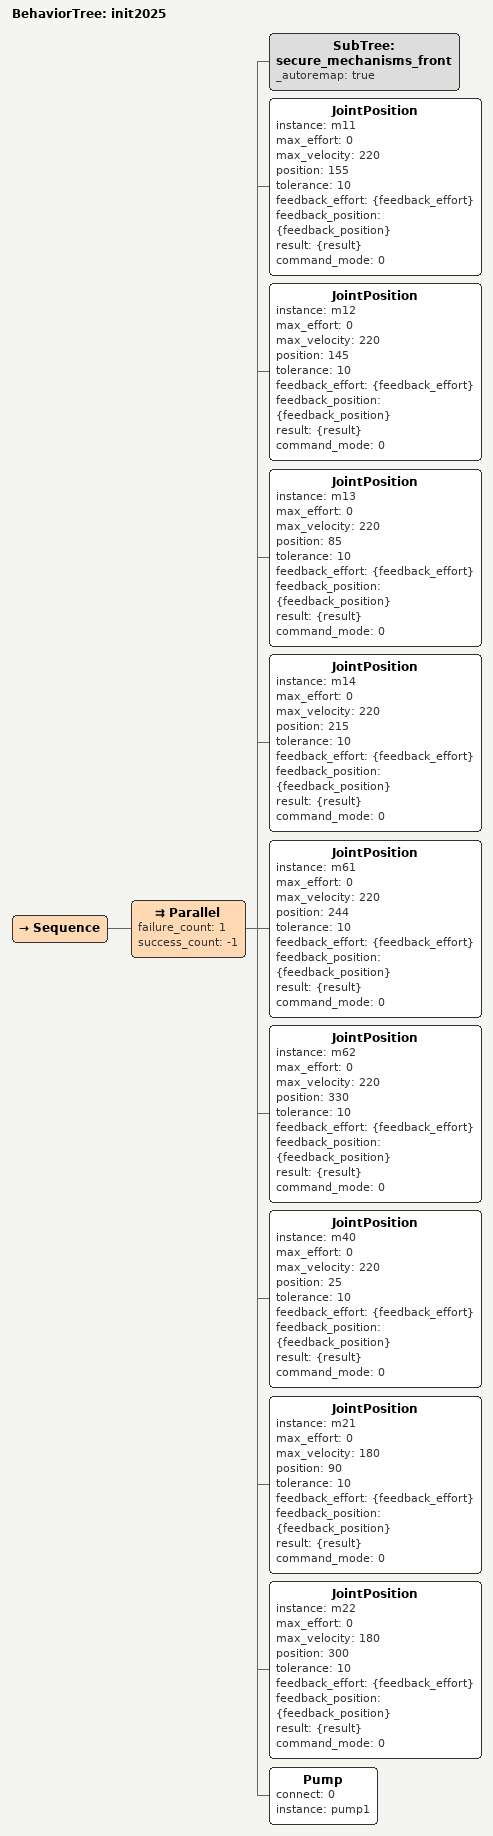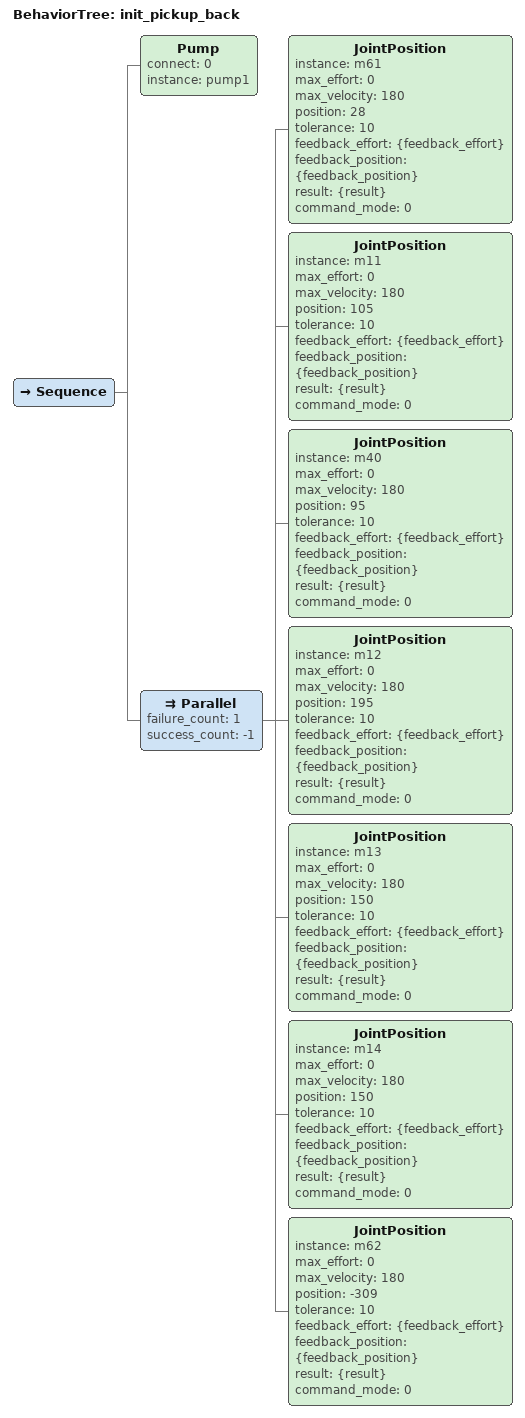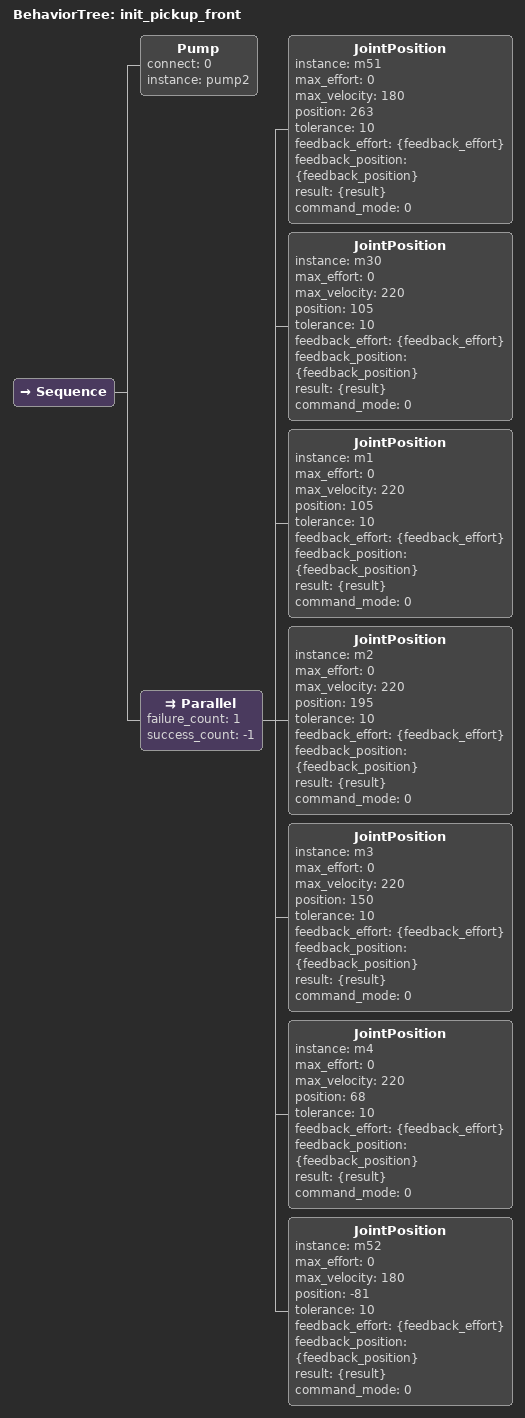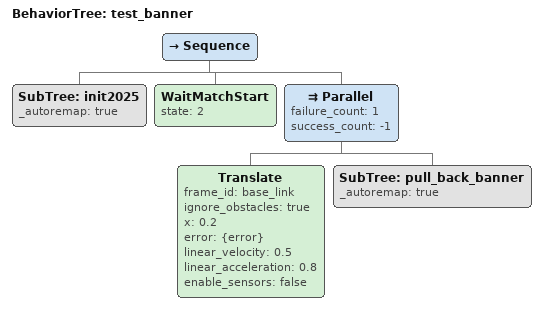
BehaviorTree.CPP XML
<?xml version="1.0" encoding="UTF-8"?>
<root BTCPP_format="4">
  <BehaviorTree ID="init2025">
    <Sequence>
      <Parallel failure_count="1"
                success_count="-1">
        <SubTree ID="secure_mechanisms_front"
                 _autoremap="true"/>
        <JointPosition instance="m11"
                       max_effort="0"
                       max_velocity="220"
                       position="155"
                       tolerance="10"
                       feedback_effort="{feedback_effort}"
                       feedback_position="{feedback_position}"
                       result="{result}"
                       command_mode="0"/>
        <JointPosition instance="m12"
                       max_effort="0"
                       max_velocity="220"
                       position="145"
                       tolerance="10"
                       feedback_effort="{feedback_effort}"
                       feedback_position="{feedback_position}"
                       result="{result}"
                       command_mode="0"/>
        <JointPosition instance="m13"
                       max_effort="0"
                       max_velocity="220"
                       position="85"
                       tolerance="10"
                       feedback_effort="{feedback_effort}"
                       feedback_position="{feedback_position}"
                       result="{result}"
                       command_mode="0"/>
        <JointPosition instance="m14"
                       max_effort="0"
                       max_velocity="220"
                       position="215"
                       tolerance="10"
                       feedback_effort="{feedback_effort}"
                       feedback_position="{feedback_position}"
                       result="{result}"
                       command_mode="0"/>
        <JointPosition instance="m61"
                       max_effort="0"
                       max_velocity="220"
                       position="244"
                       tolerance="10"
                       feedback_effort="{feedback_effort}"
                       feedback_position="{feedback_position}"
                       result="{result}"
                       command_mode="0"/>
        <JointPosition instance="m62"
                       max_effort="0"
                       max_velocity="220"
                       position="330"
                       tolerance="10"
                       feedback_effort="{feedback_effort}"
                       feedback_position="{feedback_position}"
                       result="{result}"
                       command_mode="0"/>
        <JointPosition instance="m40"
                       max_effort="0"
                       max_velocity="220"
                       position="25"
                       tolerance="10"
                       feedback_effort="{feedback_effort}"
                       feedback_position="{feedback_position}"
                       result="{result}"
                       command_mode="0"/>
        <JointPosition instance="m21"
                       max_effort="0"
                       max_velocity="180"
                       position="90"
                       tolerance="10"
                       feedback_effort="{feedback_effort}"
                       feedback_position="{feedback_position}"
                       result="{result}"
                       command_mode="0"/>
        <JointPosition instance="m22"
                       max_effort="0"
                       max_velocity="180"
                       position="300"
                       tolerance="10"
                       feedback_effort="{feedback_effort}"
                       feedback_position="{feedback_position}"
                       result="{result}"
                       command_mode="0"/>
        <Pump connect="0"
              instance="pump1"/>
      </Parallel>
    </Sequence>
  </BehaviorTree>

  <BehaviorTree ID="init_pickup_back">
    <Sequence>
      <Pump connect="0"
            instance="pump1"/>
      <Parallel failure_count="1"
                success_count="-1">
        <JointPosition instance="m61"
                       max_effort="0"
                       max_velocity="180"
                       position="28"
                       tolerance="10"
                       feedback_effort="{feedback_effort}"
                       feedback_position="{feedback_position}"
                       result="{result}"
                       command_mode="0"/>
        <JointPosition instance="m11"
                       max_effort="0"
                       max_velocity="180"
                       position="105"
                       tolerance="10"
                       feedback_effort="{feedback_effort}"
                       feedback_position="{feedback_position}"
                       result="{result}"
                       command_mode="0"/>
        <JointPosition instance="m40"
                       max_effort="0"
                       max_velocity="180"
                       position="95"
                       tolerance="10"
                       feedback_effort="{feedback_effort}"
                       feedback_position="{feedback_position}"
                       result="{result}"
                       command_mode="0"/>
        <JointPosition instance="m12"
                       max_effort="0"
                       max_velocity="180"
                       position="195"
                       tolerance="10"
                       feedback_effort="{feedback_effort}"
                       feedback_position="{feedback_position}"
                       result="{result}"
                       command_mode="0"/>
        <JointPosition instance="m13"
                       max_effort="0"
                       max_velocity="180"
                       position="150"
                       tolerance="10"
                       feedback_effort="{feedback_effort}"
                       feedback_position="{feedback_position}"
                       result="{result}"
                       command_mode="0"/>
        <JointPosition instance="m14"
                       max_effort="0"
                       max_velocity="180"
                       position="150"
                       tolerance="10"
                       feedback_effort="{feedback_effort}"
                       feedback_position="{feedback_position}"
                       result="{result}"
                       command_mode="0"/>
        <JointPosition instance="m62"
                       max_effort="0"
                       max_velocity="180"
                       position="-309"
                       tolerance="10"
                       feedback_effort="{feedback_effort}"
                       feedback_position="{feedback_position}"
                       result="{result}"
                       command_mode="0"/>
      </Parallel>
    </Sequence>
  </BehaviorTree>

  <BehaviorTree ID="init_pickup_front">
    <Sequence>
      <Pump connect="0"
            instance="pump2"/>
      <Parallel failure_count="1"
                success_count="-1">
        <JointPosition instance="m51"
                       max_effort="0"
                       max_velocity="180"
                       position="263"
                       tolerance="10"
                       feedback_effort="{feedback_effort}"
                       feedback_position="{feedback_position}"
                       result="{result}"
                       command_mode="0"/>
        <JointPosition instance="m30"
                       max_effort="0"
                       max_velocity="220"
                       position="105"
                       tolerance="10"
                       feedback_effort="{feedback_effort}"
                       feedback_position="{feedback_position}"
                       result="{result}"
                       command_mode="0"/>
        <JointPosition instance="m1"
                       max_effort="0"
                       max_velocity="220"
                       position="105"
                       tolerance="10"
                       feedback_effort="{feedback_effort}"
                       feedback_position="{feedback_position}"
                       result="{result}"
                       command_mode="0"/>
        <JointPosition instance="m2"
                       max_effort="0"
                       max_velocity="220"
                       position="195"
                       tolerance="10"
                       feedback_effort="{feedback_effort}"
                       feedback_position="{feedback_position}"
                       result="{result}"
                       command_mode="0"/>
        <JointPosition instance="m3"
                       max_effort="0"
                       max_velocity="220"
                       position="150"
                       tolerance="10"
                       feedback_effort="{feedback_effort}"
                       feedback_position="{feedback_position}"
                       result="{result}"
                       command_mode="0"/>
        <JointPosition instance="m4"
                       max_effort="0"
                       max_velocity="220"
                       position="68"
                       tolerance="10"
                       feedback_effort="{feedback_effort}"
                       feedback_position="{feedback_position}"
                       result="{result}"
                       command_mode="0"/>
        <JointPosition instance="m52"
                       max_effort="0"
                       max_velocity="180"
                       position="-81"
                       tolerance="10"
                       feedback_effort="{feedback_effort}"
                       feedback_position="{feedback_position}"
                       result="{result}"
                       command_mode="0"/>
      </Parallel>
    </Sequence>
  </BehaviorTree>

  <BehaviorTree ID="test_banner">
    <Sequence>
      <SubTree ID="init2025"
               _autoremap="true"/>
      <WaitMatchStart state="2"/>
      <Parallel failure_count="1"
                success_count="-1">
        <Translate frame_id="base_link"
                   ignore_obstacles="true"
                   x="0.2"
                   error="{error}"
                   linear_velocity="0.5"
                   linear_acceleration="0.8"
                   enable_sensors="false"/>
        <SubTree ID="pull_back_banner"
                 _autoremap="true"/>
      </Parallel>
    </Sequence>
  </BehaviorTree>

</root>
